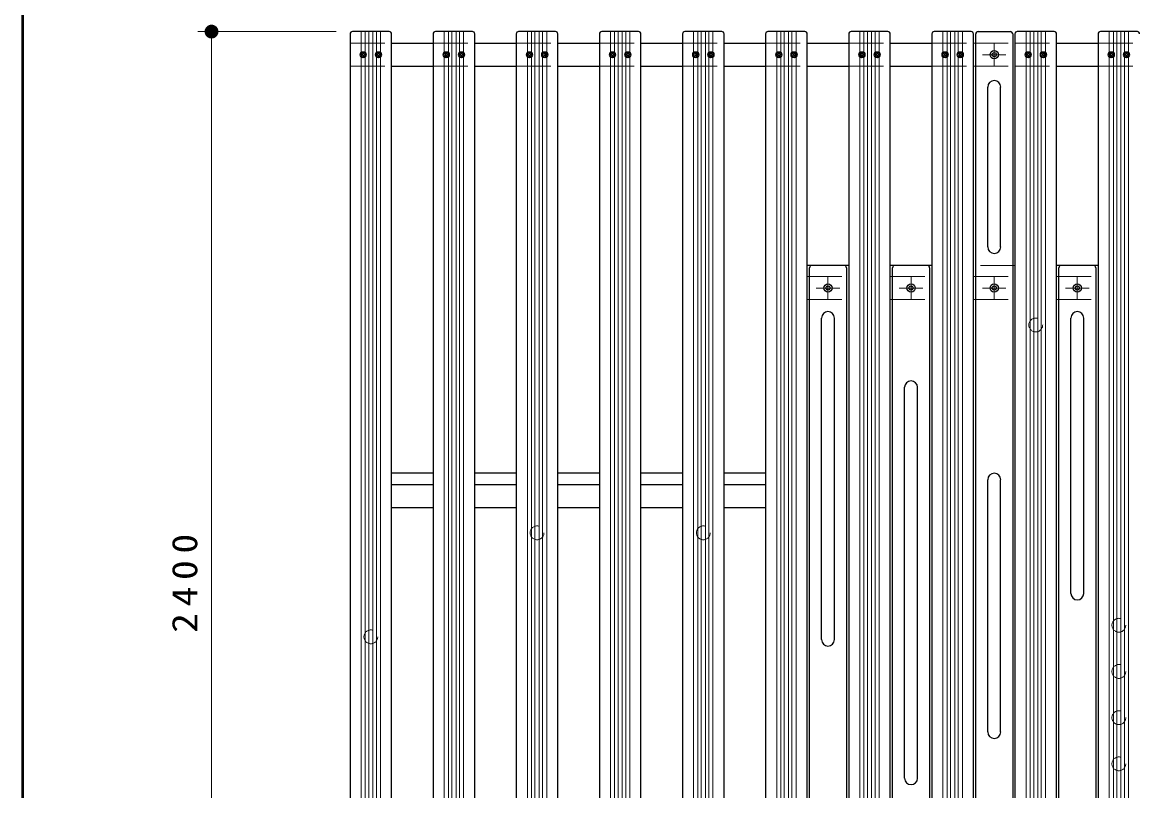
# Model space of a CAD drawing. Units: millimetres on the paper, scale 1:30. Extents: x -385 to 0, y 0 to 267.
# Drawn here: x -385 to -304.3, y 113.1 to 168.6 of the extents above; entities that cross this region are included whole.
import ezdxf

# ---------------------------------------------------------------- set-up
doc = ezdxf.new("R2010")
doc.units = ezdxf.units.MM
doc.linetypes.add('USER1', pattern=[4.5, 2.5, -2])
doc.linetypes.add('USER2', pattern=[6, 3, -1, 1, -1])
doc.layers.add('LY_1', color=7, linetype='Continuous', lineweight=25)
doc.layers.add('LY_4', color=7, linetype='Continuous', lineweight=13)
doc.styles.add('ＭＳ ゴシック', font='')
doc.styles.get('ＭＳ ゴシック').set_extended_font_data('MS Gothic')

# ---------------------------------------------------------------- blocks, each defined once
blk = doc.blocks.new('filled_dot')
at = {"color": 0, "linetype": 'Continuous', "lineweight": -2, "const_width": 1.25}
blk.add_lwpolyline([(-0.625, 0, 1), (0.625, 0, 1)], format="xyb", close=True, dxfattribs=at)

msp = doc.modelspace()

# ---------------------------------------------------------------- linework, layer by layer
at = {"layer": 'LY_1', "lineweight": 13}
for p, q in [((-362.344, 167.91), (-372.344, 167.91)), ((-371.344, 87.91), (-371.344, 167.91)), ((-360.544, 87.91), (-360.544, 167.91)), ((-360.244, 87.91), (-360.244, 167.91)), ((-359.994, 87.91), (-359.994, 167.91)), ((-359.694, 87.91), (-359.694, 167.91)), ((-359.444, 87.91), (-359.444, 167.91)), ((-359.144, 87.91), (-359.144, 167.91)), ((-354.544, 87.91), (-354.544, 167.91)), ((-354.244, 87.91), (-354.244, 167.91)), ((-353.994, 87.91), (-353.994, 167.91)), ((-353.694, 87.91), (-353.694, 167.91)), ((-353.444, 87.91), (-353.444, 167.91)), ((-353.144, 87.91), (-353.144, 167.91)), ((-348.544, 87.91), (-348.544, 167.91)), ((-348.244, 87.91), (-348.244, 167.91)), ((-347.994, 87.91), (-347.994, 167.91)), ((-347.694, 87.91), (-347.694, 167.91)), ((-347.444, 87.91), (-347.444, 167.91)), ((-347.144, 87.91), (-347.144, 167.91)), ((-342.544, 87.91), (-342.544, 167.91)), ((-342.244, 87.91), (-342.244, 167.91)), ((-341.994, 87.91), (-341.994, 167.91)), ((-341.694, 87.91), (-341.694, 167.91)), ((-341.444, 87.91), (-341.444, 167.91)), ((-341.144, 87.91), (-341.144, 167.91)), ((-336.544, 87.91), (-336.544, 167.91)), ((-336.244, 87.91), (-336.244, 167.91)), ((-335.994, 87.91), (-335.994, 167.91)), ((-335.694, 87.91), (-335.694, 167.91)), ((-335.444, 87.91), (-335.444, 167.91)), ((-335.144, 87.91), (-335.144, 167.91)), ((-330.544, 87.91), (-330.544, 167.91)), ((-330.244, 87.91), (-330.244, 167.91)), ((-329.994, 87.91), (-329.994, 167.91)), ((-329.694, 87.91), (-329.694, 167.91)), ((-329.444, 87.91), (-329.444, 167.91)), ((-329.144, 87.91), (-329.144, 167.91)), ((-324.544, 87.91), (-324.544, 167.91)), ((-324.244, 87.91), (-324.244, 167.91)), ((-323.994, 87.91), (-323.994, 167.91)), ((-323.694, 87.91), (-323.694, 167.91)), ((-323.444, 87.91), (-323.444, 167.91)), ((-323.144, 87.91), (-323.144, 167.91)), ((-318.544, 87.91), (-318.544, 167.91)), ((-318.244, 87.91), (-318.244, 167.91)), ((-317.994, 87.91), (-317.994, 167.91)), ((-317.694, 87.91), (-317.694, 167.91)), ((-317.444, 87.91), (-317.444, 167.91)), ((-317.144, 87.91), (-317.144, 167.91)), ((-312.544, 87.91), (-312.544, 167.91)), ((-312.244, 87.91), (-312.244, 167.91)), ((-311.994, 87.91), (-311.994, 167.91)), ((-311.694, 87.91), (-311.694, 167.91)), ((-311.444, 87.91), (-311.444, 167.91)), ((-311.144, 87.91), (-311.144, 167.91)), ((-306.544, 87.91), (-306.544, 167.91)), ((-306.244, 87.91), (-306.244, 167.91)), ((-305.994, 87.91), (-305.994, 167.91)), ((-305.694, 87.91), (-305.694, 167.91)), ((-305.444, 87.91), (-305.444, 167.91)), ((-305.144, 87.91), (-305.144, 167.91))]:
    msp.add_line(p, q, dxfattribs=at)
at = {"layer": 'LY_1'}
for p, q in [((-358.511, 167.91), (-361.178, 167.91)), ((-352.511, 167.91), (-355.178, 167.91)), ((-346.511, 167.91), (-349.178, 167.91)), ((-340.511, 167.91), (-343.178, 167.91)), ((-334.511, 167.91), (-337.178, 167.91)), ((-328.511, 167.91), (-331.178, 167.91)), ((-322.511, 167.91), (-325.178, 167.91)), ((-316.511, 167.91), (-319.178, 167.91)), ((-316.011, 167.91), (-313.678, 167.91)), ((-310.511, 167.91), (-313.178, 167.91)), ((-304.511, 167.91), (-307.178, 167.91)), ((-361.344, 167.744), (-361.344, 88.077)), ((-358.344, 88.077), (-358.344, 167.744)), ((-358.344, 167.077), (-355.344, 167.077)), ((-355.344, 167.744), (-355.344, 88.077)), ((-352.344, 88.077), (-352.344, 167.744)), ((-352.344, 167.077), (-349.344, 167.077)), ((-349.344, 167.744), (-349.344, 88.077)), ((-346.344, 88.077), (-346.344, 167.744)), ((-346.344, 167.077), (-343.344, 167.077)), ((-343.344, 167.744), (-343.344, 88.077)), ((-340.344, 88.077), (-340.344, 167.744)), ((-340.344, 167.077), (-337.344, 167.077)), ((-337.344, 167.744), (-337.344, 88.077)), ((-334.344, 88.077), (-334.344, 167.744)), ((-334.344, 167.077), (-331.344, 167.077)), ((-331.344, 167.744), (-331.344, 88.077)), ((-328.344, 88.077), (-328.344, 167.744)), ((-328.344, 167.077), (-325.344, 167.077)), ((-325.344, 167.744), (-325.344, 88.077)), ((-322.344, 88.077), (-322.344, 167.744)), ((-322.344, 167.077), (-319.344, 167.077)), ((-319.344, 167.744), (-319.344, 88.077)), ((-316.344, 88.077), (-316.344, 167.744)), ((-316.178, 110.41), (-316.178, 167.744)), ((-313.511, 167.744), (-313.511, 110.41)), ((-313.344, 167.744), (-313.344, 88.077)), ((-310.344, 88.077), (-310.344, 167.744)), ((-310.344, 167.077), (-307.344, 167.077)), ((-307.344, 167.744), (-307.344, 88.077)), ((-360.461, 166.282), (-360.394, 166.321)), ((-360.461, 166.282), (-360.461, 166.205)), ((-360.394, 166.167), (-360.461, 166.205)), ((-360.328, 166.282), (-360.394, 166.321)), ((-360.394, 166.167), (-360.328, 166.205)), ((-360.328, 166.282), (-360.328, 166.205)), ((-359.361, 166.282), (-359.294, 166.321)), ((-359.361, 166.282), (-359.361, 166.205)), ((-359.294, 166.167), (-359.361, 166.205)), ((-359.228, 166.282), (-359.294, 166.321)), ((-359.294, 166.167), (-359.228, 166.205)), ((-359.228, 166.282), (-359.228, 166.205)), ((-354.461, 166.282), (-354.394, 166.321)), ((-354.461, 166.282), (-354.461, 166.205)), ((-354.394, 166.167), (-354.461, 166.205)), ((-354.328, 166.282), (-354.394, 166.321)), ((-354.394, 166.167), (-354.328, 166.205)), ((-354.328, 166.282), (-354.328, 166.205)), ((-353.361, 166.282), (-353.294, 166.321)), ((-353.361, 166.282), (-353.361, 166.205)), ((-353.294, 166.167), (-353.361, 166.205)), ((-353.228, 166.282), (-353.294, 166.321)), ((-353.294, 166.167), (-353.228, 166.205)), ((-353.228, 166.282), (-353.228, 166.205)), ((-348.461, 166.282), (-348.394, 166.321)), ((-348.461, 166.282), (-348.461, 166.205)), ((-348.394, 166.167), (-348.461, 166.205)), ((-348.328, 166.282), (-348.394, 166.321)), ((-348.394, 166.167), (-348.328, 166.205)), ((-348.328, 166.282), (-348.328, 166.205)), ((-347.361, 166.282), (-347.294, 166.321)), ((-347.361, 166.282), (-347.361, 166.205)), ((-347.294, 166.167), (-347.361, 166.205)), ((-347.228, 166.282), (-347.294, 166.321)), ((-347.294, 166.167), (-347.228, 166.205)), ((-347.228, 166.282), (-347.228, 166.205)), ((-342.461, 166.282), (-342.394, 166.321)), ((-342.461, 166.282), (-342.461, 166.205)), ((-342.394, 166.167), (-342.461, 166.205)), ((-342.328, 166.282), (-342.394, 166.321)), ((-342.394, 166.167), (-342.328, 166.205)), ((-342.328, 166.282), (-342.328, 166.205)), ((-341.361, 166.282), (-341.294, 166.321)), ((-341.361, 166.282), (-341.361, 166.205)), ((-341.294, 166.167), (-341.361, 166.205)), ((-341.228, 166.282), (-341.294, 166.321)), ((-341.294, 166.167), (-341.228, 166.205)), ((-341.228, 166.282), (-341.228, 166.205)), ((-336.461, 166.282), (-336.394, 166.321)), ((-336.461, 166.282), (-336.461, 166.205)), ((-336.394, 166.167), (-336.461, 166.205)), ((-336.328, 166.282), (-336.394, 166.321)), ((-336.394, 166.167), (-336.328, 166.205)), ((-336.328, 166.282), (-336.328, 166.205)), ((-335.361, 166.282), (-335.294, 166.321)), ((-335.361, 166.282), (-335.361, 166.205)), ((-335.294, 166.167), (-335.361, 166.205)), ((-335.228, 166.282), (-335.294, 166.321)), ((-335.294, 166.167), (-335.228, 166.205)), ((-335.228, 166.282), (-335.228, 166.205)), ((-330.461, 166.282), (-330.394, 166.321)), ((-330.461, 166.282), (-330.461, 166.205)), ((-330.394, 166.167), (-330.461, 166.205)), ((-330.328, 166.282), (-330.394, 166.321)), ((-330.394, 166.167), (-330.328, 166.205)), ((-330.328, 166.282), (-330.328, 166.205)), ((-329.361, 166.282), (-329.294, 166.321)), ((-329.361, 166.282), (-329.361, 166.205)), ((-329.294, 166.167), (-329.361, 166.205)), ((-329.228, 166.282), (-329.294, 166.321)), ((-329.294, 166.167), (-329.228, 166.205)), ((-329.228, 166.282), (-329.228, 166.205)), ((-324.461, 166.282), (-324.394, 166.321)), ((-324.461, 166.282), (-324.461, 166.205)), ((-324.394, 166.167), (-324.461, 166.205)), ((-324.328, 166.282), (-324.394, 166.321)), ((-324.394, 166.167), (-324.328, 166.205)), ((-324.328, 166.282), (-324.328, 166.205)), ((-323.361, 166.282), (-323.294, 166.321)), ((-323.361, 166.282), (-323.361, 166.205)), ((-323.294, 166.167), (-323.361, 166.205)), ((-323.228, 166.282), (-323.294, 166.321)), ((-323.294, 166.167), (-323.228, 166.205)), ((-323.228, 166.282), (-323.228, 166.205)), ((-318.461, 166.282), (-318.394, 166.321)), ((-318.461, 166.282), (-318.461, 166.205)), ((-318.394, 166.167), (-318.461, 166.205)), ((-318.328, 166.282), (-318.394, 166.321)), ((-318.394, 166.167), (-318.328, 166.205)), ((-318.328, 166.282), (-318.328, 166.205)), ((-317.361, 166.282), (-317.294, 166.321)), ((-317.361, 166.282), (-317.361, 166.205)), ((-317.294, 166.167), (-317.361, 166.205)), ((-317.228, 166.282), (-317.294, 166.321)), ((-317.294, 166.167), (-317.228, 166.205)), ((-317.228, 166.282), (-317.228, 166.205)), ((-312.461, 166.282), (-312.394, 166.321)), ((-312.461, 166.282), (-312.461, 166.205)), ((-312.394, 166.167), (-312.461, 166.205)), ((-312.328, 166.282), (-312.394, 166.321)), ((-312.394, 166.167), (-312.328, 166.205)), ((-312.328, 166.282), (-312.328, 166.205)), ((-311.361, 166.282), (-311.294, 166.321)), ((-311.361, 166.282), (-311.361, 166.205)), ((-311.294, 166.167), (-311.361, 166.205)), ((-311.228, 166.282), (-311.294, 166.321)), ((-311.294, 166.167), (-311.228, 166.205)), ((-311.228, 166.282), (-311.228, 166.205)), ((-306.461, 166.282), (-306.394, 166.321)), ((-306.461, 166.282), (-306.461, 166.205)), ((-306.394, 166.167), (-306.461, 166.205)), ((-306.328, 166.282), (-306.394, 166.321)), ((-306.394, 166.167), (-306.328, 166.205)), ((-306.328, 166.282), (-306.328, 166.205)), ((-305.361, 166.282), (-305.294, 166.321)), ((-305.361, 166.282), (-305.361, 166.205)), ((-305.294, 166.167), (-305.361, 166.205)), ((-305.228, 166.282), (-305.294, 166.321)), ((-305.294, 166.167), (-305.228, 166.205)), ((-305.228, 166.282), (-305.228, 166.205)), ((-358.344, 165.41), (-355.344, 165.41)), ((-352.344, 165.41), (-349.344, 165.41)), ((-346.344, 165.41), (-343.344, 165.41)), ((-340.344, 165.41), (-337.344, 165.41)), ((-334.344, 165.41), (-331.344, 165.41)), ((-328.344, 165.41), (-325.344, 165.41)), ((-322.344, 165.41), (-319.344, 165.41)), ((-310.344, 165.41), (-307.344, 165.41)), ((-315.311, 152.377), (-315.311, 163.91)), ((-314.378, 152.377), (-314.378, 163.91)), ((-325.344, 151.044), (-328.344, 151.044)), ((-328.178, 95.41), (-328.178, 150.877)), ((-325.511, 150.877), (-325.511, 95.41)), ((-319.344, 151.044), (-322.344, 151.044)), ((-322.178, 110.41), (-322.178, 150.877)), ((-319.511, 150.877), (-319.511, 110.41)), ((-307.344, 151.044), (-310.344, 151.044)), ((-310.178, 110.41), (-310.178, 150.877)), ((-307.511, 150.877), (-307.511, 110.41)), ((-327.311, 124.044), (-327.311, 147.244)), ((-326.378, 124.044), (-326.378, 147.244)), ((-309.311, 127.377), (-309.311, 147.244)), ((-308.378, 127.377), (-308.378, 147.244)), ((-321.311, 114.044), (-321.311, 142.244)), ((-320.378, 114.044), (-320.378, 142.244)), ((-355.344, 136.044), (-358.344, 136.044)), ((-349.344, 136.044), (-352.344, 136.044)), ((-343.344, 136.044), (-346.344, 136.044)), ((-337.344, 136.044), (-340.344, 136.044)), ((-331.344, 136.044), (-334.344, 136.044)), ((-315.311, 117.377), (-315.311, 135.577)), ((-314.378, 117.377), (-314.378, 135.577)), ((-358.344, 135.244), (-355.344, 135.244)), ((-352.344, 135.244), (-349.344, 135.244)), ((-346.344, 135.244), (-343.344, 135.244)), ((-340.344, 135.244), (-337.344, 135.244)), ((-334.344, 135.244), (-331.344, 135.244)), ((-358.344, 133.577), (-355.344, 133.577)), ((-352.344, 133.577), (-349.344, 133.577)), ((-346.344, 133.577), (-343.344, 133.577)), ((-340.344, 133.577), (-337.344, 133.577)), ((-334.344, 133.577), (-331.344, 133.577))]:
    msp.add_line(p, q, dxfattribs=at)
at = {"layer": 'LY_1', "linetype": 'USER1', "lineweight": 13}
for p, q in [((-361.344, 167.077), (-358.344, 167.077)), ((-355.344, 167.077), (-352.344, 167.077)), ((-349.344, 167.077), (-346.344, 167.077)), ((-343.344, 167.077), (-340.344, 167.077)), ((-337.344, 167.077), (-334.344, 167.077)), ((-331.344, 167.077), (-328.344, 167.077)), ((-325.344, 167.077), (-322.344, 167.077)), ((-319.344, 167.077), (-316.344, 167.077)), ((-316.344, 167.077), (-313.344, 167.077)), ((-313.344, 167.077), (-310.344, 167.077)), ((-307.344, 167.077), (-304.344, 167.077)), ((-361.344, 165.41), (-358.344, 165.41)), ((-355.344, 165.41), (-352.344, 165.41)), ((-349.344, 165.41), (-346.344, 165.41)), ((-343.344, 165.41), (-340.344, 165.41)), ((-337.344, 165.41), (-334.344, 165.41)), ((-331.344, 165.41), (-328.344, 165.41)), ((-325.344, 165.41), (-322.344, 165.41)), ((-319.344, 165.41), (-316.344, 165.41)), ((-316.344, 165.41), (-313.344, 165.41)), ((-313.344, 165.41), (-310.344, 165.41)), ((-307.344, 165.41), (-304.344, 165.41)), ((-313.344, 151.044), (-316.344, 151.044)), ((-328.344, 150.244), (-325.344, 150.244)), ((-322.344, 150.244), (-319.344, 150.244)), ((-316.344, 150.244), (-313.344, 150.244)), ((-310.344, 150.244), (-307.344, 150.244)), ((-328.344, 148.577), (-325.344, 148.577)), ((-322.344, 148.577), (-319.344, 148.577)), ((-316.344, 148.577), (-313.344, 148.577)), ((-310.344, 148.577), (-307.344, 148.577))]:
    msp.add_line(p, q, dxfattribs=at)
at = {"layer": 'LY_1', "linetype": 'USER2', "lineweight": 13}
for p, q in [((-314.844, 165.394), (-314.844, 167.093)), ((-315.694, 166.244), (-313.995, 166.244)), ((-326.844, 148.561), (-326.844, 150.26)), ((-320.844, 148.561), (-320.844, 150.26)), ((-314.844, 148.561), (-314.844, 150.26)), ((-308.844, 148.561), (-308.844, 150.26)), ((-327.694, 149.41), (-325.995, 149.41)), ((-321.694, 149.41), (-319.995, 149.41)), ((-315.694, 149.41), (-313.995, 149.41)), ((-309.694, 149.41), (-307.995, 149.41))]:
    msp.add_line(p, q, dxfattribs=at)
at = {"layer": 'LY_1'}
for centre, radius in [((-360.394, 166.244), 0.217), ((-360.394, 166.244), 0.167), ((-359.294, 166.244), 0.217), ((-359.294, 166.244), 0.167), ((-354.394, 166.244), 0.217), ((-354.394, 166.244), 0.167), ((-353.294, 166.244), 0.217), ((-353.294, 166.244), 0.167), ((-348.394, 166.244), 0.217), ((-348.394, 166.244), 0.167), ((-347.294, 166.244), 0.217), ((-347.294, 166.244), 0.167), ((-342.394, 166.244), 0.217), ((-342.394, 166.244), 0.167), ((-341.294, 166.244), 0.217), ((-341.294, 166.244), 0.167), ((-336.394, 166.244), 0.217), ((-336.394, 166.244), 0.167), ((-335.294, 166.244), 0.217), ((-335.294, 166.244), 0.167), ((-330.394, 166.244), 0.217), ((-330.394, 166.244), 0.167), ((-329.294, 166.244), 0.217), ((-329.294, 166.244), 0.167), ((-324.394, 166.244), 0.217), ((-324.394, 166.244), 0.167), ((-323.294, 166.244), 0.217), ((-323.294, 166.244), 0.167), ((-318.394, 166.244), 0.217), ((-318.394, 166.244), 0.167), ((-317.294, 166.244), 0.217), ((-317.294, 166.244), 0.167), ((-314.844, 166.244), 0.3), ((-314.844, 166.244), 0.15), ((-312.394, 166.244), 0.217), ((-312.394, 166.244), 0.167), ((-311.294, 166.244), 0.217), ((-311.294, 166.244), 0.167), ((-306.394, 166.244), 0.217), ((-306.394, 166.244), 0.167), ((-305.294, 166.244), 0.217), ((-305.294, 166.244), 0.167), ((-326.844, 149.41), 0.3), ((-326.844, 149.41), 0.15), ((-320.844, 149.41), 0.3), ((-320.844, 149.41), 0.15), ((-314.844, 149.41), 0.3), ((-314.844, 149.41), 0.15), ((-308.844, 149.41), 0.3), ((-308.844, 149.41), 0.15)]:
    msp.add_circle(centre, radius, dxfattribs=at)
at = {"layer": 'LY_1', "linetype": 'USER1', "lineweight": 13}
for centre in [(-311.844, 146.744), (-347.844, 131.744), (-335.844, 131.744), (-305.844, 125.077), (-359.844, 124.244), (-305.844, 121.744), (-305.844, 118.41), (-305.844, 115.077)]:
    msp.add_circle(centre, 0.5, dxfattribs=at)
at = {"layer": 'LY_1'}
for centre, radius, start, end in [((-361.178, 167.744), 0.167, 90, 180), ((-358.511, 167.744), 0.167, 0, 90), ((-355.178, 167.744), 0.167, 90, 180), ((-352.511, 167.744), 0.167, 0, 90), ((-349.178, 167.744), 0.167, 90, 180), ((-346.511, 167.744), 0.167, 0, 90), ((-343.178, 167.744), 0.167, 90, 180), ((-340.511, 167.744), 0.167, 0, 90), ((-337.178, 167.744), 0.167, 90, 180), ((-334.511, 167.744), 0.167, 0, 90), ((-331.178, 167.744), 0.167, 90, 180), ((-328.511, 167.744), 0.167, 0, 90), ((-325.178, 167.744), 0.167, 90, 180), ((-322.511, 167.744), 0.167, 0, 90), ((-319.178, 167.744), 0.167, 90, 180), ((-316.511, 167.744), 0.167, 0, 90), ((-316.011, 167.744), 0.167, 90, 180), ((-313.678, 167.744), 0.167, 0, 90), ((-313.178, 167.744), 0.167, 90, 180), ((-310.511, 167.744), 0.167, 0, 90), ((-307.178, 167.744), 0.167, 90, 180), ((-304.511, 167.744), 0.167, 0, 90), ((-314.844, 163.91), 0.467, 0, 180), ((-314.844, 152.377), 0.467, 180, 0), ((-328.011, 150.877), 0.167, 90, 180), ((-325.678, 150.877), 0.167, 0, 90), ((-322.011, 150.877), 0.167, 90, 180), ((-319.678, 150.877), 0.167, 0, 90), ((-310.011, 150.877), 0.167, 90, 180), ((-307.678, 150.877), 0.167, 0, 90), ((-326.844, 147.244), 0.467, 0, 180), ((-308.844, 147.244), 0.467, 0, 180), ((-320.844, 142.244), 0.467, 0, 180), ((-314.844, 135.577), 0.467, 0, 180), ((-308.844, 127.377), 0.467, 180, 0), ((-326.844, 124.044), 0.467, 180, 0), ((-314.844, 117.377), 0.467, 180, 0), ((-320.844, 114.044), 0.467, 180, 0)]:
    msp.add_arc(centre, radius, start, end, dxfattribs=at)
at = {"layer": 'LY_4', "lineweight": 50}
msp.add_line((-385, 267), (-385, 0), dxfattribs=at)

# ---------------------------------------------------------------- block references
at = {"layer": 'LY_1', "lineweight": 13, "xscale": 0.4, "yscale": 0.4, "rotation": 270}
msp.add_blockref('filled_dot', (-371.344, 167.91), dxfattribs=at)

# ---------------------------------------------------------------- texts
at = {"layer": 'LY_1', "insert": (-372.344, 128.338), "char_height": 1.833, "attachment_point": 8, "rotation": 90, "style": 'ＭＳ ゴシック'}
msp.add_mtext('\\T1.33;\\W1.15;2400', dxfattribs=at)

doc.saveas('drawing.dxf')
